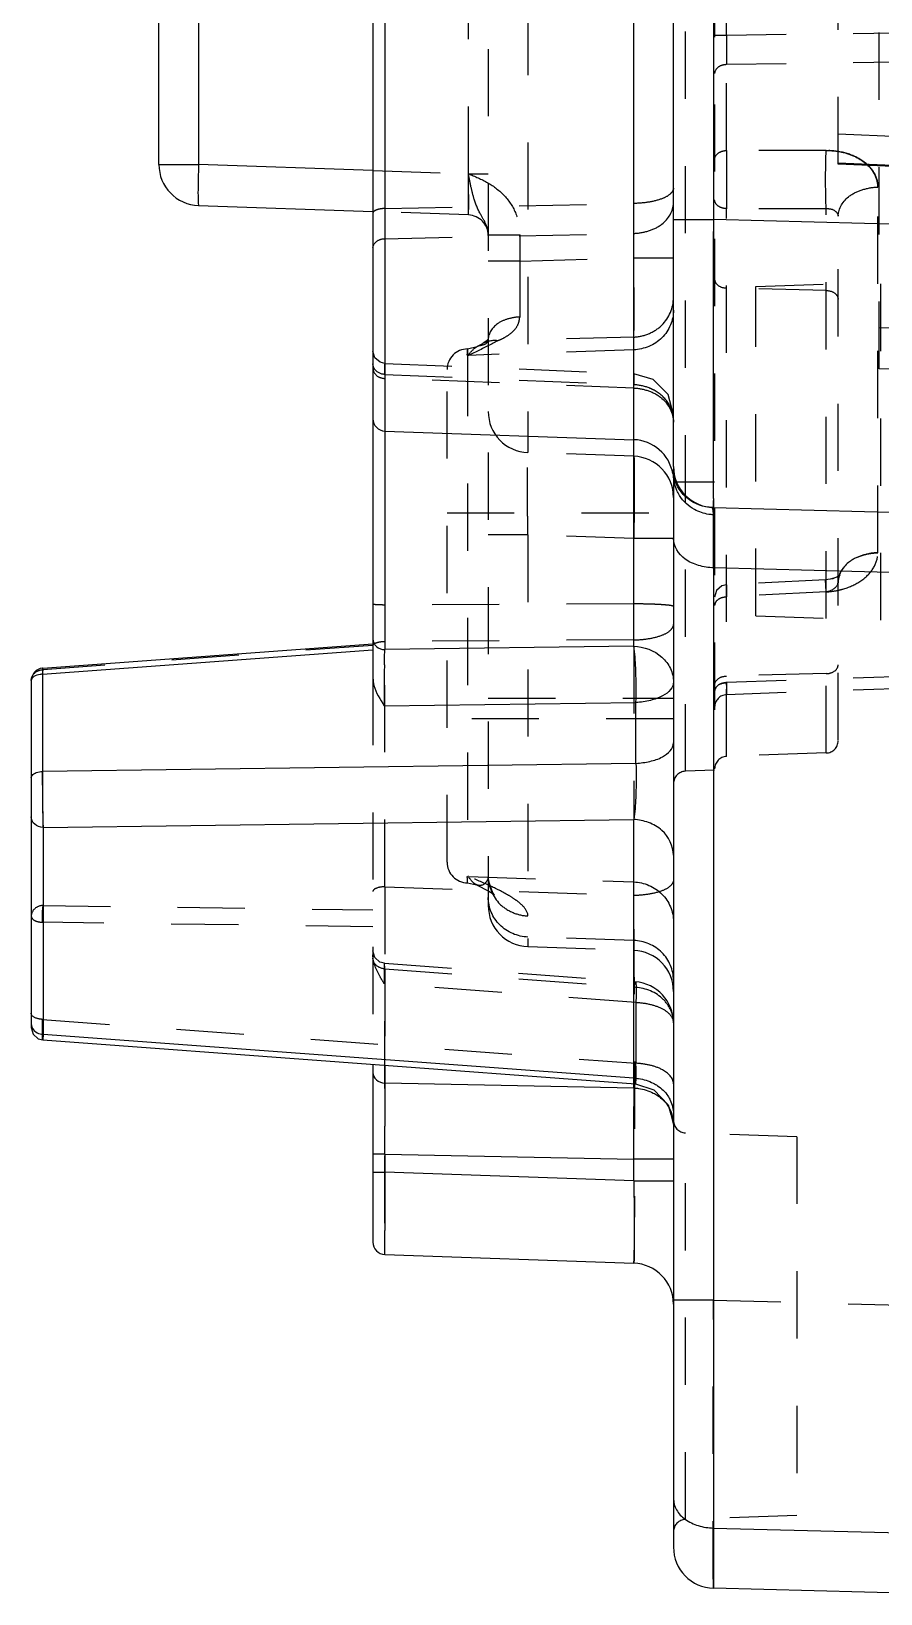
# Model space of a CAD drawing. Header units: millimetres. Extents: x -1265 to 1982, y -12197 to 1934.
# Drawn here: x 499 to 519.63, y -122.13 to -84.18 of the extents above; entities that cross this region are included whole.
import ezdxf

# ---------------------------------------------------------------- set-up
doc = ezdxf.new("R2010")
doc.units = ezdxf.units.MM
doc.header["$LTSCALE"] = 16.335
doc.linetypes.add('HIDDEN', pattern=[0.2, 0.1, -0.1])
doc.layers.get('0').update_dxf_attribs({"linetype": 'CONTINUOUS'})
doc.layers.add('DEFAULT_2', color=8, linetype='HIDDEN')

msp = doc.modelspace()

# ---------------------------------------------------------------- linework, layer by layer
at = {"color": 7, "linetype": 'Continuous'}
for p, q in [((514.598, -94.748), (514.598, 282.739)), ((515.572, 276.741), (515.572, -88.75)), ((507.298, -23.222), (507.298, -99.885)), ((507.587, -80.602), (507.587, -99.2)), ((513.633, -99.118), (513.633, -80.459)), ((502.098, -87.414), (502.098, -82.625)), ((503.063, -83.624), (503.063, -87.414)), ((502.098, -87.414), (503.063, -87.414)), ((507.298, -87.562), (503.063, -87.414)), ((503.063, -88.413), (507.299, -88.561)), ((514.598, -88.75), (515.572, -88.75)), ((520.598, -88.882), (515.572, -88.75)), ((507.587, -93.89), (513.633, -94.101)), ((514.582, -94.924), (514.582, -94.924)), ((514.598, -94.996), (514.598, -120.998)), ((515.572, -95.748), (520.598, -95.88)), ((520.598, -97.344), (515.572, -97.212)), ((515.572, -97.212), (515.572, -120.534)), ((499.272, -99.798), (507.298, -99.205)), ((499.276, -99.649), (507.298, -99.055)), ((513.633, -99.118), (507.587, -99.2)), ((499.272, -99.798), (499.272, -102.156)), ((498.998, -99.948), (498.998, -108.379)), ((507.572, -100.564), (513.685, -100.482)), ((513.685, -101.961), (513.685, -100.482)), ((513.685, -101.961), (499.272, -102.156)), ((499.287, -103.52), (513.633, -103.326)), ((499.287, -103.52), (499.287, -108.545)), ((513.633, -109.606), (513.633, -103.326)), ((498.998, -108.379), (499.043, -108.538)), ((499.043, -108.538), (499.165, -108.649)), ((499.165, -108.649), (499.276, -108.679)), ((499.287, -108.545), (499.276, -108.679)), ((499.276, -108.679), (513.672, -109.744)), ((513.633, -109.606), (499.287, -108.545)), ((507.298, -109.272), (507.298, -113.59)), ((507.587, -109.293), (507.587, -109.725)), ((513.633, -109.606), (513.672, -109.744)), ((513.633, -109.847), (507.587, -109.725)), ((513.633, -109.847), (513.633, -109.744)), ((513.672, -109.744), (514.122, -109.889)), ((514.122, -109.889), (514.471, -110.253)), ((514.471, -110.253), (514.532, -110.489)), ((507.587, -111.456), (507.298, -111.456)), ((507.587, -111.456), (513.633, -111.578)), ((507.587, -111.456), (507.587, -111.891)), ((507.298, -111.891), (507.587, -111.891)), ((513.633, -112.102), (507.587, -111.891)), ((514.598, -111.578), (513.633, -111.578)), ((513.633, -112.102), (513.633, -111.578)), ((513.633, -112.102), (514.598, -112.102)), ((507.587, -113.89), (513.633, -114.101)), ((515.572, -120.534), (520.598, -120.666)), ((520.598, -122.13), (515.572, -121.998))]:
    msp.add_line(p, q, dxfattribs=at)
msp.add_lwpolyline([(514.598, -94.996), (514.6, -95.004), (514.604, -95.021), (514.606, -95.026)], dxfattribs=at)
for centre, radius, start, end in [((503.098, -87.414), 1, 180, 268), ((507.598, -93.59), 0.3, 180, 268), ((513.598, -95.1), 1, 10.1469, 88), ((515.598, -94.748), 1, 180.0009, 268.5), ((515.5, -94.758), 0.932, 190.2142, 196.575), ((499.298, -99.948), 0.3, 94.2193, 182.3089), ((539.715, -100.185), 32.145, 178.8961, 179.7885), ((538.273, -100.212), 30.703, 179.7279, 180.6574), ((530.152, -102.511), 30.882, 179.3412, 180.2669), ((531.875, -102.529), 32.605, 180.2205, 181.0974), ((519.719, -102.744), 20.447, 181.1477, 181.4665), ((618.757, -110.305), 111.171, 179.70118, 179.93125), ((763.259, -110.472), 255.673, 179.93266, 180.06734), ((443.974, -110.594), 69.665, 359.75279, 0.24721), ((406.196, -110.485), 107.442, 359.41707, 359.7816), ((859.581, -113.748), 351.998, 179.69766, 179.82218), ((709.905, -113.331), 202.322, 179.80888, 179.99248), ((507.598, -113.59), 0.3, 180.0013, 268), ((513.598, -115.1), 1, 0, 88), ((515.598, -120.998), 1, 180, 268.5)]:
    msp.add_arc(centre, radius, start, end, dxfattribs=at)
for points, knots in [([(503.063, -87.414), (503.059, -87.541), (503.053, -87.726), (503.049, -87.962), (503.048, -88.111), (503.049, -88.235), (503.051, -88.324), (503.055, -88.382), (503.059, -88.404), (503.061, -88.413), (503.063, -88.413)], [0, 0, 0, 0, 0.381433, 0.554569, 0.705793, 0.829912, 0.922077, 0.979181, 0.994055, 1, 1, 1, 1]), ([(515.572, -88.75), (515.57, -89.205), (515.567, -90.098), (515.564, -91.394), (515.562, -92.419), (515.561, -93.175), (515.561, -93.683), (515.561, -94.142), (515.561, -94.55), (515.562, -94.902), (515.564, -95.195), (515.565, -95.4), (515.566, -95.533), (515.567, -95.608), (515.569, -95.665), (515.567, -95.711), (515.573, -95.73), (515.569, -95.748), (515.572, -95.748)], [0, 0, 0, 0, 0.19492, 0.382717, 0.55557, 0.63436, 0.707059, 0.772982, 0.831446, 0.881878, 0.923841, 0.956909, 0.96999, 0.980735, 0.989126, 0.995145, 0.998773, 1, 1, 1, 1]), ([(514.598, -94.748), (514.598, -94.773), (514.596, -94.831), (514.588, -94.89), (514.582, -94.924)], [0, 0, 0, 0, 0.411735, 1, 1, 1, 1]), ([(514.741, -95.454), (514.718, -95.415), (514.639, -95.261), (514.598, -95.087), (514.598, -94.96)], [0, 0, 0, 0, 0.262332, 1, 1, 1, 1]), ([(515.54, -95.747), (515.332, -95.742), (514.909, -95.593), (514.665, -95.222), (514.606, -95.024)], [0, 0, 0, 0, 0.503792, 1, 1, 1, 1]), ([(515.57, -95.924), (515.532, -95.923), (515.372, -95.908), (515.217, -95.856), (515.11, -95.799)], [0, 0, 0, 0, 0.238211, 1, 1, 1, 1]), ([(515.57, -95.924), (515.57, -95.898), (515.567, -95.853), (515.559, -95.803), (515.549, -95.773), (515.548, -95.761), (515.537, -95.747), (515.54, -95.747)], [0, 0, 0, 0, 0.433733, 0.745513, 0.856232, 0.936211, 1, 1, 1, 1]), ([(515.572, -97.212), (515.571, -97.07), (515.57, -96.64), (515.569, -96.211), (515.57, -95.924)], [0, 0, 0, 0, 0.331731, 1, 1, 1, 1]), ([(515.572, -97.212), (515.449, -97.21), (515.206, -97.168), (514.806, -97), (514.598, -96.695), (514.598, -96.505)], [0, 0, 0, 0, 0.282805, 0.561833, 1, 1, 1, 1]), ([(507.298, -98.94), (507.298, -99.007), (507.369, -99.149), (507.514, -99.198), (507.587, -99.2)], [0, 0, 0, 0, 0.475057, 1, 1, 1, 1]), ([(507.576, -99.566), (507.577, -99.53), (507.579, -99.408), (507.583, -99.286), (507.587, -99.2)], [0, 0, 0, 0, 0.296076, 1, 1, 1, 1]), ([(513.633, -99.118), (513.877, -99.126), (514.253, -99.261), (514.544, -99.644), (514.598, -99.873), (514.598, -99.984)], [0, 0, 0, 0, 0.5194, 0.764848, 1, 1, 1, 1]), ([(513.685, -100.482), (513.695, -100.23), (513.694, -99.86), (513.668, -99.405), (513.648, -99.203), (513.633, -99.118)], [0, 0, 0, 0, 0.55452, 0.810673, 1, 1, 1, 1]), ([(499.272, -99.798), (499.252, -99.799), (499.179, -99.807), (499.106, -99.827), (499.061, -99.856)], [0, 0, 0, 0, 0.276256, 1, 1, 1, 1]), ([(499.276, -99.649), (499.272, -99.649), (499.272, -99.669), (499.269, -99.693), (499.27, -99.743), (499.271, -99.778), (499.272, -99.798)], [0, 0, 0, 0, 0.073546, 0.273532, 0.591069, 1, 1, 1, 1]), ([(499.061, -99.856), (499.052, -99.862), (499.022, -99.884), (498.998, -99.921), (498.998, -99.948)], [0, 0, 0, 0, 0.297517, 1, 1, 1, 1]), ([(507.298, -99.885), (507.298, -99.947), (507.337, -100.194), (507.471, -100.409), (507.572, -100.564)], [0, 0, 0, 0, 0.248498, 1, 1, 1, 1]), ([(514.598, -99.984), (514.598, -100.048), (514.532, -100.195), (514.321, -100.344), (514.029, -100.447), (513.804, -100.477), (513.685, -100.482)], [0, 0, 0, 0, 0.173161, 0.396857, 0.679325, 1, 1, 1, 1]), ([(513.685, -101.961), (513.8, -101.956), (514.025, -101.922), (514.365, -101.819), (514.598, -101.607), (514.598, -101.463)], [0, 0, 0, 0, 0.313864, 0.608795, 1, 1, 1, 1]), ([(513.685, -101.961), (513.695, -102.214), (513.694, -102.584), (513.668, -103.039), (513.648, -103.241), (513.633, -103.326)], [0, 0, 0, 0, 0.554732, 0.810083, 1, 1, 1, 1]), ([(498.998, -102.305), (498.998, -102.287), (499.025, -102.229), (499.128, -102.174), (499.22, -102.158), (499.272, -102.156)], [0, 0, 0, 0, 0.167875, 0.532483, 1, 1, 1, 1]), ([(499.287, -103.52), (499.214, -103.518), (499.069, -103.469), (498.998, -103.327), (498.998, -103.261)], [0, 0, 0, 0, 0.524945, 1, 1, 1, 1]), ([(499.278, -103.268), (499.279, -103.292), (499.281, -103.376), (499.284, -103.461), (499.287, -103.52)], [0, 0, 0, 0, 0.290938, 1, 1, 1, 1]), ([(514.598, -104.192), (514.598, -103.971), (514.419, -103.612), (514.003, -103.383), (513.755, -103.33), (513.633, -103.326)], [0, 0, 0, 0, 0.471589, 0.738917, 1, 1, 1, 1]), ([(498.998, -108.285), (498.998, -108.328), (499.026, -108.419), (499.097, -108.482), (499.138, -108.504)], [0, 0, 0, 0, 0.473003, 1, 1, 1, 1]), ([(507.298, -109.466), (507.298, -109.532), (507.369, -109.674), (507.514, -109.723), (507.587, -109.725)], [0, 0, 0, 0, 0.475055, 1, 1, 1, 1]), ([(513.633, -109.606), (513.672, -109.607), (513.836, -109.622), (513.996, -109.673), (514.107, -109.729)], [0, 0, 0, 0, 0.240026, 1, 1, 1, 1]), ([(513.633, -109.847), (513.672, -109.848), (513.836, -109.863), (513.996, -109.914), (514.107, -109.97)], [0, 0, 0, 0, 0.240026, 1, 1, 1, 1]), ([(513.633, -109.847), (513.633, -109.878), (513.636, -110.027), (513.637, -110.176), (513.638, -110.293)], [0, 0, 0, 0, 0.20953, 1, 1, 1, 1]), ([(514.107, -109.729), (514.144, -109.747), (514.281, -109.825), (514.397, -109.94), (514.461, -110.038)], [0, 0, 0, 0, 0.257976, 1, 1, 1, 1]), ([(514.107, -109.97), (514.144, -109.988), (514.281, -110.066), (514.397, -110.181), (514.461, -110.279)], [0, 0, 0, 0, 0.257976, 1, 1, 1, 1]), ([(514.461, -110.038), (514.483, -110.072), (514.558, -110.205), (514.598, -110.359), (514.598, -110.472)], [0, 0, 0, 0, 0.265784, 1, 1, 1, 1]), ([(507.587, -111.456), (507.587, -111.398), (507.587, -111.17), (507.586, -110.942), (507.586, -110.773)], [0, 0, 0, 0, 0.2548, 1, 1, 1, 1]), ([(513.633, -112.102), (513.635, -112.232), (513.639, -112.487), (513.644, -112.857), (513.646, -113.199), (513.647, -113.497), (513.647, -113.714), (513.645, -113.858), (513.644, -113.942), (513.641, -114.006), (513.641, -114.058), (513.635, -114.08), (513.636, -114.101), (513.633, -114.101)], [0, 0, 0, 0, 0.195028, 0.382608, 0.555676, 0.707172, 0.830714, 0.880816, 0.922642, 0.955822, 0.979988, 0.994788, 1, 1, 1, 1]), ([(507.587, -113.89), (507.584, -113.89), (507.59, -113.869), (507.583, -113.848), (507.586, -113.796), (507.584, -113.732), (507.584, -113.648), (507.583, -113.504), (507.583, -113.387), (507.583, -113.304)], [0, 0, 0, 0, 0.016655, 0.065934, 0.147263, 0.260028, 0.403403, 0.575753, 1, 1, 1, 1]), ([(514.598, -119.827), (514.598, -119.919), (514.657, -120.117), (514.882, -120.346), (515.201, -120.494), (515.445, -120.532), (515.572, -120.534)], [0, 0, 0, 0, 0.209723, 0.44492, 0.712231, 1, 1, 1, 1]), ([(515.572, -120.534), (515.571, -120.644), (515.571, -120.851), (515.57, -121.142), (515.57, -121.394), (515.57, -121.603), (515.569, -121.75), (515.57, -121.844), (515.57, -121.898), (515.571, -121.939), (515.569, -121.972), (515.573, -121.985), (515.57, -121.998), (515.572, -121.998)], [0, 0, 0, 0, 0.224661, 0.424404, 0.596852, 0.740097, 0.852948, 0.897625, 0.934313, 0.96295, 0.98348, 0.995847, 1, 1, 1, 1])]:
    msp.add_open_spline(points, degree=3, knots=knots, dxfattribs=at)
for points in [[(515.11, -95.799), (514.961, -95.72), (514.828, -95.598), (514.741, -95.454)], [(499.138, -108.504), (499.184, -108.529), (499.236, -108.543), (499.287, -108.545)], [(514.461, -110.279), (514.503, -110.343), (514.536, -110.413), (514.56, -110.485)]]:
    msp.add_open_spline(points, degree=3, dxfattribs=at)
at = {"layer": 'DEFAULT_2', "color": 8, "linetype": 'HIDDEN'}
for p, q in [((514.887, -102.155), (514.887, 21.895)), ((515.598, 21.854), (515.598, -102.115)), ((515.887, -84.284), (515.887, 4.024)), ((518.598, -87.41), (518.598, -59.977)), ((519.598, -92.38), (519.598, -76.08)), ((511.063, -80.346), (511.063, -94.413)), ((510.098, -81.345), (510.098, -105.413)), ((509.615, -87.643), (509.615, -83.395)), ((520.598, -84.216), (515.887, -84.284)), ((515.887, -84.284), (515.598, -84.284)), ((520.598, -84.922), (515.887, -84.991)), ((515.887, -87.077), (515.887, -84.991)), ((518.598, -86.672), (520.115, -86.737)), ((518.308, -87.077), (515.887, -87.077)), ((507.298, -87.562), (509.615, -87.643)), ((509.615, -87.643), (510.098, -87.643)), ((518.598, -87.378), (520.115, -87.443)), ((520.119, -87.477), (518.598, -87.412)), ((519.563, -96.846), (519.563, -87.964)), ((507.587, -88.486), (513.633, -88.363)), ((509.615, -88.642), (507.299, -88.561)), ((515.572, -97.212), (515.572, -88.75)), ((518.308, -88.49), (515.887, -88.49)), ((515.887, -101.794), (515.887, -88.49)), ((518.308, -101.71), (518.308, -88.49)), ((518.598, -101.394), (518.598, -88.671)), ((507.587, -89.219), (513.633, -89.09)), ((510.098, -89.122), (510.87, -89.122)), ((510.87, -89.761), (510.87, -89.122)), ((510.87, -89.761), (510.098, -89.761)), ((510.87, -89.761), (513.633, -89.688)), ((514.598, -89.688), (513.633, -89.688)), ((516.598, -90.38), (519.633, -90.274)), ((519.633, -98.486), (519.633, -90.274)), ((518.308, -90.477), (515.887, -90.417)), ((516.598, -98.38), (516.598, -90.38)), ((520.115, -91.398), (519.598, -91.38)), ((509.955, -91.771), (509.831, -91.839)), ((509.831, -91.839), (509.889, -91.816)), ((509.955, -91.771), (509.889, -91.816)), ((509.956, -91.771), (509.955, -91.771)), ((513.633, -91.609), (510.326, -91.696)), ((509.598, -91.897), (509.831, -91.839)), ((509.598, -91.897), (509.598, -104.862)), ((513.633, -91.917), (509.615, -92.052)), ((509.831, -91.839), (509.831, -91.839)), ((507.585, -92.248), (513.639, -92.498)), ((507.585, -92.248), (507.587, -92.613)), ((507.587, -92.516), (507.586, -92.27)), ((507.587, -92.516), (513.633, -92.766)), ((509.098, -104.362), (509.098, -92.397)), ((513.633, -92.846), (513.639, -92.498)), ((513.639, -92.498), (513.633, -92.766)), ((520.115, -92.398), (519.598, -92.38)), ((513.633, -92.846), (507.587, -92.613)), ((513.633, -94.503), (511.063, -94.413)), ((514.598, -94.748), (514.598, -94.996)), ((515.598, -95.13), (514.598, -95.13)), ((509.098, -95.88), (514.598, -95.88)), ((515.572, -95.748), (515.54, -95.747)), ((511.063, -96.412), (510.098, -96.412)), ((513.633, -96.502), (511.063, -96.412)), ((511.063, -96.412), (511.063, -106.413)), ((514.598, -96.502), (513.633, -96.502)), ((518.294, -97.504), (515.883, -97.623)), ((518.466, -97.477), (518.294, -97.504)), ((518.308, -97.796), (518.294, -97.504)), ((518.609, -97.417), (518.466, -97.477)), ((518.643, -97.392), (518.573, -97.437)), ((518.642, -97.393), (518.643, -97.392)), ((515.645, -97.76), (515.598, -97.922)), ((515.883, -97.622), (515.887, -97.915)), ((515.883, -97.622), (515.887, -97.915)), ((515.884, -97.657), (515.883, -97.622)), ((515.884, -97.657), (515.883, -97.622)), ((515.887, -97.915), (515.884, -97.657)), ((515.887, -97.915), (515.884, -97.657)), ((518.308, -97.796), (515.887, -97.915)), ((513.633, -98.089), (507.587, -98.116)), ((516.598, -98.38), (519.633, -98.486)), ((513.633, -98.964), (507.587, -98.998)), ((507.298, -99.096), (499.287, -99.688)), ((507.587, -104.96), (507.587, -99.2)), ((513.633, -99.118), (513.633, -103.326)), ((499.272, -99.798), (499.287, -99.688)), ((499.287, -99.688), (499.276, -99.649)), ((518.308, -99.782), (515.887, -99.842)), ((507.298, -99.885), (507.298, -109.272)), ((520.598, -99.837), (515.887, -100.001)), ((515.887, -100.061), (515.887, -100.001)), ((520.598, -100.13), (515.887, -100.294)), ((510.098, -100.38), (514.598, -100.38)), ((514.598, -100.88), (509.098, -100.88)), ((518.308, -101.71), (515.887, -101.794)), ((499.287, -103.52), (499.272, -102.156)), ((515.598, -102.13), (514.887, -102.155)), ((509.615, -104.708), (513.633, -104.843)), ((507.587, -104.96), (513.633, -105.171)), ((509.598, -104.863), (509.811, -104.91)), ((509.812, -104.911), (509.811, -104.91)), ((509.811, -104.91), (510.115, -105.067)), ((510.115, -105.067), (510.217, -105.131)), ((499.287, -105.413), (507.298, -105.522)), ((507.298, -105.931), (499.272, -105.822)), ((513.633, -106.265), (511.063, -106.179)), ((511.063, -106.413), (513.633, -106.503)), ((507.576, -106.817), (513.672, -107.268)), ((507.587, -106.952), (507.576, -106.817)), ((507.587, -106.952), (513.633, -107.399)), ((507.587, -106.952), (507.587, -109.293)), ((513.685, -107.767), (507.572, -107.314)), ((513.633, -107.399), (513.672, -107.268)), ((513.685, -107.767), (513.685, -109.246)), ((499.272, -108.18), (513.685, -109.246)), ((513.633, -109.744), (513.633, -109.606)), ((514.532, -110.489), (514.598, -110.741)), ((517.598, -111.03), (514.887, -110.935)), ((514.887, -120.324), (514.887, -110.935)), ((517.598, -111.03), (517.598, -120.23)), ((515.572, -115), (514.598, -115)), ((515.572, -115), (520.598, -115.132)), ((517.598, -120.23), (514.887, -120.324))]:
    msp.add_line(p, q, dxfattribs=at)
for points in [[(510.092, -91.67), (510.052, -91.708), (509.974, -91.76), (509.956, -91.771)], [(510.098, -91.662), (510.099, -91.659), (510.098, -91.662)], [(510.098, -91.664), (510.098, -91.665), (510.098, -91.662)], [(507.585, -92.248), (507.471, -92.221), (507.345, -92.11), (507.298, -91.949)], [(514.598, -93.498), (514.466, -93.001), (514.105, -92.636), (513.639, -92.498)], [(514.582, -94.924), (514.588, -94.954), (514.598, -94.996)], [(514.606, -95.027), (514.606, -95.027), (514.605, -95.023), (514.604, -95.017), (514.602, -95.008), (514.6, -94.997), (514.599, -94.983), (514.598, -94.968), (514.598, -94.96)], [(518.573, -97.437), (518.407, -97.49), (518.294, -97.504)], [(518.598, -97.553), (518.625, -97.423), (518.642, -97.393)], [(518.598, -97.553), (518.615, -97.447), (518.635, -97.403)], [(518.635, -97.403), (518.643, -97.391), (518.609, -97.417)], [(515.883, -97.623), (515.772, -97.65), (515.645, -97.76)], [(510.217, -105.131), (510.253, -105.158), (510.211, -105.103), (510.105, -104.812), (510.098, -104.714)], [(507.576, -106.817), (507.467, -106.787), (507.344, -106.677), (507.298, -106.517)]]:
    msp.add_lwpolyline(points, dxfattribs=at)
for centre, radius, start, end in [((607.005, -84.68), 91.118, 179.75117, 179.91367), ((590.547, -84.663), 74.66, 179.90755, 180.09245), ((560.379, -84.725), 44.492, 180.0754, 180.3424), ((570.286, -87.74), 54.403, 179.5093, 179.7733), ((550.958, -87.577), 35.074, 179.1835, 179.506), ((456.99, -88.562), 52.633, 0.4561, 1.0005), ((580.542, -87.784), 64.659, 179.77084, 180.22916), ((555.822, -87.925), 39.939, 180.1679, 180.8108), ((445.616, -88.726), 68.017, 359.6934, 0.30649), ((773.333, -88.853), 265.746, 179.92101, 180.07899), ((509.598, -89.142), 0.5, 0, 88), ((509.598, -92.397), 0.5, 90, 180), ((511.098, -93.414), 1, 180, 268), ((513.598, -95.503), 1, 0, 88), ((518.218, -95.972), 1.826, 272.83, 282.201), ((518.233, -96.041), 1.755, 282.2012, 285.7286), ((872.566, -98.557), 364.979, 179.93074, 180.06926), ((408.326, -98.526), 105.308, 359.76197, 0.23806), ((555.865, -100.279), 39.978, 179.6882, 179.829), ((515.898, -100.594), 0.3, 92, 180), ((518.298, -101.41), 0.3, 272, 360), ((515.898, -102.094), 0.3, 92, 180), ((514.898, -102.454), 0.3, 92, 180), ((509.598, -104.362), 0.5, 180, 270), ((511.098, -105.414), 1, 180, 268), ((513.598, -107.503), 1, 0, 88), ((513.598, -108.265), 1, 0, 85.7686), ((513.79, -110.736), 0.81, 12.4932, 18.0388), ((514.898, -110.635), 0.3, 180, 268), ((514.898, -120.624), 0.3, 92, 180)]:
    msp.add_arc(centre, radius, start, end, dxfattribs=at)
for points, knots in [([(515.887, -84.284), (515.887, -84.349), (515.886, -84.584), (515.886, -84.82), (515.887, -84.991)], [0, 0, 0, 0, 0.275638, 1, 1, 1, 1]), ([(515.887, -84.991), (515.851, -84.991), (515.778, -85.004), (515.66, -85.055), (515.598, -85.146), (515.598, -85.203)], [0, 0, 0, 0, 0.282889, 0.561661, 1, 1, 1, 1]), ([(515.598, -87.289), (515.598, -87.232), (515.66, -87.141), (515.778, -87.091), (515.851, -87.078), (515.887, -87.077)], [0, 0, 0, 0, 0.438339, 0.717111, 1, 1, 1, 1]), ([(515.887, -87.077), (515.886, -87.185), (515.882, -87.656), (515.882, -88.127), (515.887, -88.49)], [0, 0, 0, 0, 0.229262, 1, 1, 1, 1]), ([(518.308, -88.49), (518.297, -88.255), (518.291, -87.784), (518.297, -87.312), (518.308, -87.077)], [0, 0, 0, 0, 0.5, 1, 1, 1, 1]), ([(519.563, -87.964), (519.563, -87.846), (519.488, -87.593), (519.197, -87.302), (518.785, -87.118), (518.471, -87.077), (518.308, -87.077)], [0, 0, 0, 0, 0.210468, 0.444453, 0.710724, 1, 1, 1, 1]), ([(518.308, -87.077), (518.554, -87.077), (519.012, -87.161), (519.39, -87.47), (519.485, -87.653)], [0, 0, 0, 0, 0.542886, 1, 1, 1, 1]), ([(509.615, -88.642), (509.617, -88.642), (509.617, -88.632), (509.619, -88.621), (509.62, -88.595), (509.621, -88.546), (509.622, -88.463), (509.623, -88.341), (509.622, -88.191), (509.62, -87.956), (509.618, -87.77), (509.615, -87.643)], [0, 0, 0, 0, 0.005212, 0.020013, 0.044179, 0.077359, 0.169287, 0.292828, 0.444322, 0.617387, 1, 1, 1, 1]), ([(510.098, -89.122), (510.098, -89.04), (510.058, -88.864), (509.889, -88.603), (509.759, -88.3), (509.679, -87.962), (509.637, -87.754), (509.615, -87.643)], [0, 0, 0, 0, 0.156424, 0.335072, 0.594016, 0.78289, 1, 1, 1, 1]), ([(509.615, -87.643), (509.776, -87.706), (510.096, -87.84), (510.515, -88.158), (510.802, -88.602), (510.87, -88.95), (510.87, -89.122)], [0, 0, 0, 0, 0.250467, 0.500544, 0.750333, 1, 1, 1, 1]), ([(519.485, -87.653), (519.498, -87.678), (519.542, -87.776), (519.563, -87.884), (519.563, -87.964)], [0, 0, 0, 0, 0.256634, 1, 1, 1, 1]), ([(514.598, -87.988), (514.598, -88.039), (514.512, -88.161), (514.293, -88.269), (513.985, -88.341), (513.753, -88.361), (513.633, -88.363)], [0, 0, 0, 0, 0.140554, 0.363093, 0.669193, 1, 1, 1, 1]), ([(518.598, -88.671), (518.598, -88.483), (518.802, -88.18), (519.198, -88.011), (519.441, -87.968), (519.563, -87.965)], [0, 0, 0, 0, 0.436616, 0.715769, 1, 1, 1, 1]), ([(509.622, -88.143), (509.622, -88.179), (509.623, -88.301), (509.623, -88.422), (509.622, -88.508)], [0, 0, 0, 0, 0.298322, 1, 1, 1, 1]), ([(513.633, -89.09), (513.755, -89.087), (513.997, -89.042), (514.398, -88.862), (514.598, -88.547), (514.598, -88.352)], [0, 0, 0, 0, 0.27834, 0.554638, 1, 1, 1, 1]), ([(515.887, -88.49), (515.851, -88.489), (515.778, -88.476), (515.66, -88.426), (515.598, -88.335), (515.598, -88.278)], [0, 0, 0, 0, 0.282889, 0.561661, 1, 1, 1, 1]), ([(507.587, -88.486), (507.551, -88.487), (507.48, -88.494), (507.382, -88.515), (507.298, -88.56), (507.298, -88.599)], [0, 0, 0, 0, 0.335145, 0.645259, 1, 1, 1, 1]), ([(518.308, -88.49), (518.377, -88.485), (518.507, -88.502), (518.598, -88.617), (518.598, -88.671)], [0, 0, 0, 0, 0.561941, 1, 1, 1, 1]), ([(507.298, -89.441), (507.298, -89.383), (507.38, -89.255), (507.515, -89.221), (507.587, -89.219)], [0, 0, 0, 0, 0.448612, 1, 1, 1, 1]), ([(510.87, -89.761), (510.869, -89.885), (510.865, -90.338), (510.862, -90.791), (510.863, -91.121)], [0, 0, 0, 0, 0.273133, 1, 1, 1, 1]), ([(513.633, -91.609), (513.644, -91.37), (513.64, -90.729), (513.638, -90.089), (513.633, -89.688)], [0, 0, 0, 0, 0.374151, 1, 1, 1, 1]), ([(515.598, -90.205), (515.598, -90.262), (515.683, -90.385), (515.816, -90.415), (515.887, -90.417)], [0, 0, 0, 0, 0.440824, 1, 1, 1, 1]), ([(513.633, -91.609), (513.756, -91.605), (514.007, -91.545), (514.433, -91.279), (514.598, -90.89), (514.598, -90.649)], [0, 0, 0, 0, 0.24932, 0.51092, 1, 1, 1, 1]), ([(518.308, -90.477), (518.38, -90.479), (518.513, -90.509), (518.598, -90.632), (518.598, -90.689)], [0, 0, 0, 0, 0.559176, 1, 1, 1, 1]), ([(514.598, -90.956), (514.598, -91.198), (514.385, -91.705), (513.881, -91.908), (513.633, -91.917)], [0, 0, 0, 0, 0.493104, 1, 1, 1, 1]), ([(510.863, -91.121), (510.766, -91.124), (510.575, -91.158), (510.264, -91.286), (510.098, -91.519), (510.098, -91.664)], [0, 0, 0, 0, 0.286931, 0.567621, 1, 1, 1, 1]), ([(510.326, -91.696), (510.39, -91.672), (510.514, -91.613), (510.684, -91.495), (510.826, -91.334), (510.858, -91.192), (510.863, -91.121)], [0, 0, 0, 0, 0.245409, 0.49532, 0.744035, 1, 1, 1, 1]), ([(510.326, -91.696), (510.271, -91.728), (510.038, -91.854), (509.798, -91.966), (509.615, -92.052)], [0, 0, 0, 0, 0.239433, 1, 1, 1, 1]), ([(510.056, -91.756), (510.075, -91.74), (510.095, -91.709), (510.098, -91.674), (510.098, -91.664)], [0, 0, 0, 0, 0.711084, 1, 1, 1, 1]), ([(509.589, -92.05), (509.589, -92.011), (509.598, -91.961), (509.599, -91.91), (509.598, -91.897)], [0, 0, 0, 0, 0.749438, 1, 1, 1, 1]), ([(509.601, -92.067), (509.62, -92.04), (509.685, -91.955), (509.764, -91.874), (509.831, -91.839)], [0, 0, 0, 0, 0.301765, 1, 1, 1, 1]), ([(507.339, -92.387), (507.332, -92.377), (507.31, -92.337), (507.298, -92.29), (507.298, -92.257)], [0, 0, 0, 0, 0.265799, 1, 1, 1, 1]), ([(507.298, -92.367), (507.298, -92.431), (507.373, -92.568), (507.515, -92.611), (507.587, -92.613)], [0, 0, 0, 0, 0.465217, 1, 1, 1, 1]), ([(514.128, -92.9), (514.089, -92.879), (513.933, -92.808), (513.76, -92.77), (513.633, -92.766)], [0, 0, 0, 0, 0.257093, 1, 1, 1, 1]), ([(513.633, -92.846), (513.755, -92.849), (514.001, -92.9), (514.413, -93.113), (514.598, -93.458), (514.598, -93.671)], [0, 0, 0, 0, 0.2663, 0.536269, 1, 1, 1, 1]), ([(514.598, -93.632), (514.598, -93.489), (514.503, -93.186), (514.268, -92.974), (514.128, -92.9)], [0, 0, 0, 0, 0.472992, 1, 1, 1, 1]), ([(511.063, -96.412), (511.061, -96.282), (511.057, -96.027), (511.052, -95.657), (511.049, -95.315), (511.048, -95.017), (511.049, -94.8), (511.051, -94.657), (511.052, -94.573), (511.054, -94.508), (511.055, -94.456), (511.06, -94.434), (511.059, -94.413), (511.063, -94.413)], [0, 0, 0, 0, 0.195028, 0.382608, 0.555676, 0.707172, 0.830714, 0.880816, 0.922642, 0.955822, 0.979988, 0.994788, 1, 1, 1, 1]), ([(513.633, -94.503), (513.636, -94.503), (513.635, -94.523), (513.641, -94.546), (513.641, -94.597), (513.643, -94.634), (513.643, -94.656)], [0, 0, 0, 0, 0.067341, 0.257006, 0.568582, 1, 1, 1, 1]), ([(513.643, -94.656), (513.644, -94.684), (513.647, -94.828), (513.647, -94.973), (513.647, -95.089)], [0, 0, 0, 0, 0.193844, 1, 1, 1, 1]), ([(513.647, -95.089), (513.647, -95.19), (513.645, -95.661), (513.639, -96.132), (513.633, -96.502)], [0, 0, 0, 0, 0.214214, 1, 1, 1, 1]), ([(514.582, -94.924), (514.583, -94.928), (514.595, -94.937), (514.598, -94.951), (514.598, -94.96)], [0, 0, 0, 0, 0.298036, 1, 1, 1, 1]), ([(518.308, -97.796), (518.472, -97.788), (518.788, -97.73), (519.198, -97.525), (519.487, -97.223), (519.563, -96.966), (519.563, -96.846)], [0, 0, 0, 0, 0.286945, 0.554195, 0.790218, 1, 1, 1, 1]), ([(519.563, -96.846), (519.441, -96.849), (519.198, -96.893), (518.802, -97.062), (518.598, -97.365), (518.598, -97.553)], [0, 0, 0, 0, 0.284232, 0.563384, 1, 1, 1, 1]), ([(519.067, -96.955), (519.185, -96.904), (519.352, -96.86), (519.522, -96.847), (519.563, -96.846)], [0, 0, 0, 0, 0.756723, 1, 1, 1, 1]), ([(518.598, -97.553), (518.598, -97.525), (518.61, -97.403), (518.666, -97.289), (518.723, -97.214)], [0, 0, 0, 0, 0.229487, 1, 1, 1, 1]), ([(518.598, -97.553), (518.598, -97.581), (518.553, -97.711), (518.411, -97.782), (518.308, -97.796)], [0, 0, 0, 0, 0.21317, 1, 1, 1, 1]), ([(507.587, -98.116), (507.551, -98.116), (507.483, -98.114), (507.402, -98.111), (507.349, -98.107), (507.322, -98.104), (507.308, -98.101), (507.298, -98.098), (507.298, -98.096)], [0, 0, 0, 0, 0.370745, 0.70475, 0.829974, 0.921214, 0.977686, 1, 1, 1, 1]), ([(514.598, -98.152), (514.598, -98.145), (514.564, -98.137), (514.519, -98.126), (514.426, -98.116), (514.308, -98.107), (514.158, -98.099), (513.931, -98.092), (513.753, -98.089), (513.633, -98.089)], [0, 0, 0, 0, 0.021961, 0.078321, 0.169537, 0.294798, 0.451321, 0.629007, 1, 1, 1, 1]), ([(515.598, -98.127), (515.598, -98.071), (515.66, -97.98), (515.778, -97.929), (515.851, -97.916), (515.887, -97.915)], [0, 0, 0, 0, 0.438339, 0.717111, 1, 1, 1, 1]), ([(515.639, -98.021), (515.633, -98.029), (515.611, -98.061), (515.598, -98.099), (515.598, -98.127)], [0, 0, 0, 0, 0.274315, 1, 1, 1, 1]), ([(515.639, -98.021), (515.633, -98.029), (515.611, -98.061), (515.598, -98.099), (515.598, -98.127)], [0, 0, 0, 0, 0.274315, 1, 1, 1, 1]), ([(513.633, -98.964), (513.753, -98.962), (513.985, -98.942), (514.293, -98.87), (514.512, -98.762), (514.598, -98.641), (514.598, -98.589)], [0, 0, 0, 0, 0.330807, 0.636907, 0.859446, 1, 1, 1, 1]), ([(507.298, -99.11), (507.298, -99.072), (507.382, -99.026), (507.48, -99.006), (507.551, -98.999), (507.587, -98.998)], [0, 0, 0, 0, 0.354741, 0.664855, 1, 1, 1, 1]), ([(498.998, -99.948), (498.998, -99.882), (499.069, -99.739), (499.214, -99.69), (499.287, -99.688)], [0, 0, 0, 0, 0.474599, 1, 1, 1, 1]), ([(518.308, -99.782), (518.38, -99.781), (518.513, -99.751), (518.598, -99.627), (518.598, -99.57)], [0, 0, 0, 0, 0.559176, 1, 1, 1, 1]), ([(515.598, -100.054), (515.598, -99.998), (515.683, -99.874), (515.816, -99.844), (515.887, -99.842)], [0, 0, 0, 0, 0.440824, 1, 1, 1, 1]), ([(515.887, -100.001), (515.851, -100.002), (515.778, -100.015), (515.66, -100.066), (515.598, -100.157), (515.598, -100.213)], [0, 0, 0, 0, 0.282889, 0.561661, 1, 1, 1, 1]), ([(515.887, -100.001), (515.887, -100.043), (515.887, -100.114), (515.886, -100.198), (515.887, -100.247), (515.885, -100.273), (515.889, -100.284), (515.886, -100.294), (515.887, -100.294)], [0, 0, 0, 0, 0.422933, 0.737063, 0.850283, 0.93265, 0.982951, 1, 1, 1, 1]), ([(509.598, -104.862), (509.599, -104.849), (509.598, -104.797), (509.589, -104.746), (509.589, -104.707)], [0, 0, 0, 0, 0.250608, 1, 1, 1, 1]), ([(509.811, -104.91), (509.793, -104.902), (509.707, -104.846), (509.647, -104.76), (509.605, -104.69)], [0, 0, 0, 0, 0.194108, 1, 1, 1, 1]), ([(511.063, -105.668), (511.063, -105.572), (510.955, -105.425), (510.775, -105.281), (510.51, -105.113), (510.12, -104.923), (509.789, -104.781), (509.615, -104.708)], [0, 0, 0, 0, 0.160959, 0.269715, 0.395336, 0.683816, 1, 1, 1, 1]), ([(510.098, -104.715), (510.1, -104.955), (510.266, -105.341), (510.691, -105.604), (510.941, -105.664), (511.063, -105.668)], [0, 0, 0, 0, 0.489476, 0.750909, 1, 1, 1, 1]), ([(507.587, -104.96), (507.518, -104.961), (507.421, -104.968), (507.298, -105.034), (507.298, -105.073)], [0, 0, 0, 0, 0.644326, 1, 1, 1, 1]), ([(507.587, -104.96), (507.586, -105.47), (507.584, -106.508), (507.581, -108.06), (507.58, -109.344), (507.579, -110.329), (507.579, -111.009), (507.579, -111.635), (507.58, -112.198), (507.58, -112.689), (507.581, -113.05), (507.582, -113.298), (507.582, -113.451), (507.583, -113.582), (507.584, -113.689), (507.585, -113.773), (507.585, -113.829), (507.586, -113.86), (507.586, -113.877), (507.588, -113.883), (507.586, -113.89), (507.587, -113.89)], [0, 0, 0, 0, 0.171212, 0.348643, 0.521396, 0.602873, 0.679437, 0.749902, 0.813255, 0.868531, 0.914898, 0.93454, 0.95172, 0.96636, 0.978402, 0.987814, 0.99457, 0.996942, 0.99864, 0.99966, 1, 1, 1, 1]), ([(509.957, -104.916), (509.924, -104.929), (509.871, -104.933), (509.824, -104.916), (509.812, -104.911)], [0, 0, 0, 0, 0.726548, 1, 1, 1, 1]), ([(514.598, -104.797), (514.598, -104.848), (514.512, -104.97), (514.293, -105.078), (513.985, -105.149), (513.753, -105.17), (513.633, -105.171)], [0, 0, 0, 0, 0.140548, 0.363098, 0.669193, 1, 1, 1, 1]), ([(513.633, -104.843), (513.881, -104.851), (514.385, -105.055), (514.598, -105.562), (514.598, -105.803)], [0, 0, 0, 0, 0.506896, 1, 1, 1, 1]), ([(499.287, -105.413), (499.214, -105.416), (499.069, -105.464), (498.998, -105.607), (498.998, -105.673)], [0, 0, 0, 0, 0.524953, 1, 1, 1, 1]), ([(499.272, -105.822), (499.269, -105.747), (499.27, -105.61), (499.277, -105.473), (499.287, -105.413)], [0, 0, 0, 0, 0.554243, 1, 1, 1, 1]), ([(511.063, -106.179), (510.815, -106.17), (510.31, -105.967), (510.098, -105.46), (510.098, -105.218)], [0, 0, 0, 0, 0.506896, 1, 1, 1, 1]), ([(513.633, -114.101), (513.637, -114.101), (513.634, -114.075), (513.641, -114.048), (513.641, -113.982), (513.645, -113.901), (513.647, -113.793), (513.65, -113.604), (513.653, -113.313), (513.656, -112.901), (513.659, -112.41), (513.66, -111.847), (513.66, -111.221), (513.66, -110.541), (513.658, -109.556), (513.653, -108.272), (513.645, -106.719), (513.637, -105.681), (513.633, -105.171)], [0, 0, 0, 0, 0.001405, 0.005504, 0.012281, 0.0217, 0.033723, 0.048311, 0.085027, 0.131437, 0.186744, 0.250052, 0.320468, 0.397034, 0.478545, 0.651337, 0.828644, 1, 1, 1, 1]), ([(498.998, -105.673), (498.998, -105.692), (499.025, -105.751), (499.129, -105.805), (499.22, -105.82), (499.272, -105.822)], [0, 0, 0, 0, 0.174433, 0.531024, 1, 1, 1, 1]), ([(507.572, -107.314), (507.538, -107.259), (507.409, -107.044), (507.298, -106.799), (507.298, -106.612)], [0, 0, 0, 0, 0.256777, 1, 1, 1, 1]), ([(514.598, -107.225), (514.598, -106.984), (514.385, -106.477), (513.881, -106.273), (513.633, -106.265)], [0, 0, 0, 0, 0.493104, 1, 1, 1, 1]), ([(507.339, -106.823), (507.332, -106.813), (507.31, -106.773), (507.298, -106.726), (507.298, -106.692)], [0, 0, 0, 0, 0.265805, 1, 1, 1, 1]), ([(507.576, -106.817), (507.573, -106.817), (507.575, -106.835), (507.571, -106.853), (507.571, -106.899), (507.57, -106.954), (507.57, -107.027), (507.57, -107.148), (507.571, -107.246), (507.572, -107.314)], [0, 0, 0, 0, 0.016253, 0.066357, 0.150714, 0.267188, 0.413071, 0.585648, 1, 1, 1, 1]), ([(513.672, -107.268), (513.675, -107.268), (513.681, -107.283), (513.685, -107.306), (513.689, -107.35), (513.692, -107.436), (513.692, -107.577), (513.688, -107.698), (513.685, -107.767)], [0, 0, 0, 0, 0.022469, 0.075015, 0.159307, 0.274746, 0.591748, 1, 1, 1, 1]), ([(514.598, -108.265), (514.598, -108.154), (514.544, -107.925), (514.253, -107.542), (513.877, -107.407), (513.633, -107.399)], [0, 0, 0, 0, 0.235152, 0.4806, 1, 1, 1, 1]), ([(513.685, -107.767), (513.804, -107.772), (514.029, -107.802), (514.321, -107.905), (514.532, -108.054), (514.598, -108.2), (514.598, -108.265)], [0, 0, 0, 0, 0.320675, 0.603143, 0.826839, 1, 1, 1, 1]), ([(499.272, -108.18), (499.237, -108.178), (499.138, -108.167), (498.998, -108.103), (498.998, -108.031)], [0, 0, 0, 0, 0.32677, 1, 1, 1, 1]), ([(499.276, -108.679), (499.273, -108.679), (499.275, -108.66), (499.27, -108.641), (499.271, -108.596), (499.27, -108.54), (499.27, -108.467), (499.27, -108.346), (499.271, -108.248), (499.272, -108.18)], [0, 0, 0, 0, 0.017653, 0.068899, 0.152989, 0.268905, 0.415127, 0.588278, 1, 1, 1, 1]), ([(513.672, -109.743), (513.675, -109.743), (513.682, -109.729), (513.687, -109.689), (513.693, -109.59), (513.691, -109.438), (513.688, -109.315), (513.685, -109.246)], [0, 0, 0, 0, 0.020351, 0.07074, 0.270242, 0.587028, 1, 1, 1, 1]), ([(514.598, -109.745), (514.598, -109.601), (514.365, -109.389), (514.025, -109.286), (513.8, -109.251), (513.685, -109.246)], [0, 0, 0, 0, 0.391205, 0.686136, 1, 1, 1, 1]), ([(515.572, -121.998), (515.569, -121.998), (515.573, -121.98), (515.567, -121.961), (515.569, -121.915), (515.567, -121.858), (515.566, -121.783), (515.565, -121.65), (515.564, -121.444), (515.562, -121.152), (515.561, -120.8), (515.561, -120.392), (515.561, -119.933), (515.561, -119.425), (515.562, -118.669), (515.564, -117.644), (515.567, -116.348), (515.57, -115.455), (515.572, -115)], [0, 0, 0, 0, 0.001225, 0.004852, 0.010871, 0.019263, 0.030009, 0.043091, 0.07616, 0.118123, 0.168554, 0.227018, 0.292941, 0.36564, 0.44443, 0.617283, 0.80508, 1, 1, 1, 1])]:
    msp.add_open_spline(points, degree=3, knots=knots, dxfattribs=at)
for points in [[(509.889, -91.816), (509.946, -91.8), (510.01, -91.793), (510.056, -91.756)], [(510.326, -91.696), (510.201, -91.683), (510.066, -91.709), (509.957, -91.771)], [(507.587, -92.516), (507.494, -92.514), (507.39, -92.465), (507.339, -92.387)], [(518.588, -97.606), (518.594, -97.589), (518.598, -97.571), (518.598, -97.553)], [(515.738, -100.034), (515.785, -100.014), (515.837, -100.003), (515.887, -100.001)], [(510.098, -104.708), (510.098, -104.791), (510.035, -104.885), (509.957, -104.916)], [(507.587, -106.952), (507.494, -106.949), (507.39, -106.901), (507.339, -106.823)], [(514.581, -110.561), (514.592, -110.611), (514.598, -110.662), (514.598, -110.713)]]:
    msp.add_open_spline(points, degree=3, dxfattribs=at)

doc.saveas('drawing.dxf')
